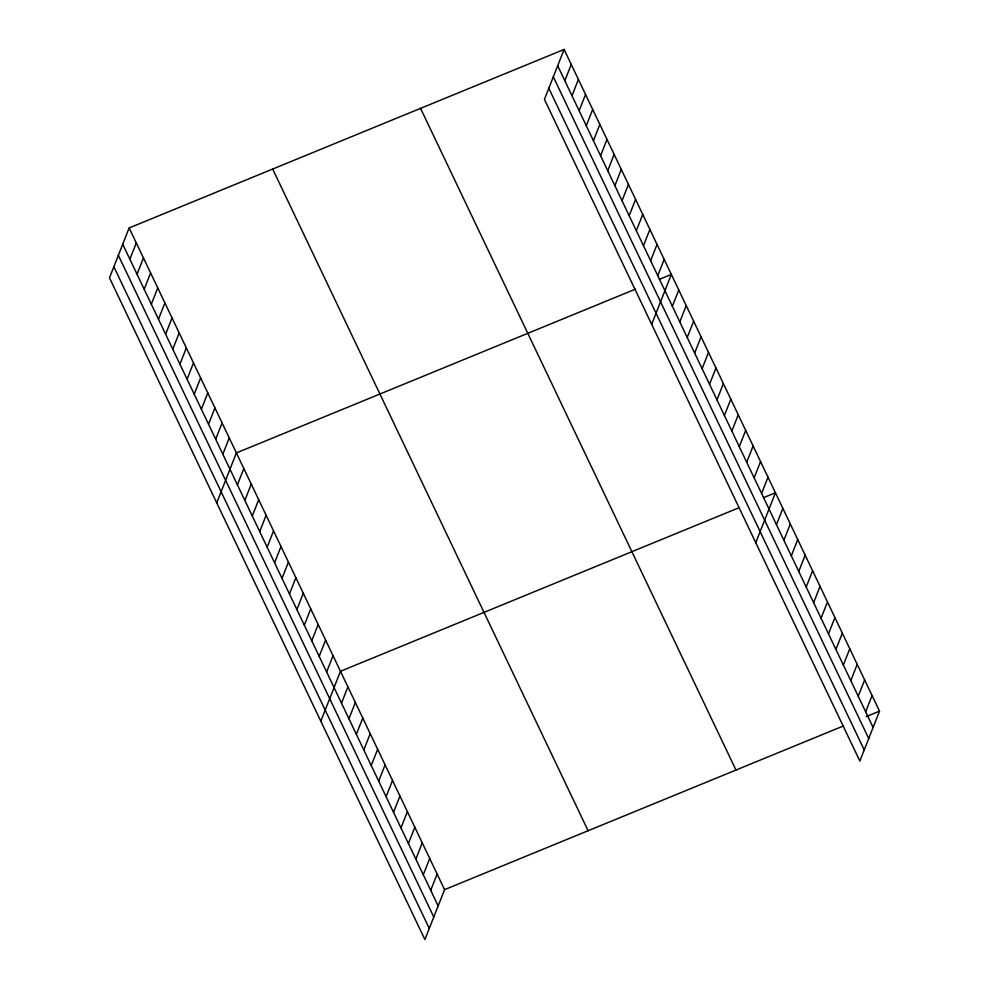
<?xml version="1.0" encoding="UTF-8"?>
<svg xmlns="http://www.w3.org/2000/svg" width="989" height="989" viewBox="0 0 989 989"><rect width="100%" height="100%" fill="white"/><g stroke="black" fill="none" stroke-linecap="round" stroke-linejoin="round"><path stroke-width="1.48" d="M564.101 49.45L544.432 99.357L859.849 761.048L879.518 711.14L564.101 49.45L129.151 227.952L109.482 277.86L424.899 939.55L444.568 889.643L843.629 725.877M129.88 259.217L136.297 242.948M137.038 274.225L143.442 257.944M144.184 289.221L150.6 272.939M151.329 304.216L157.745 287.935M158.487 319.212L164.891 302.943M165.633 334.208L172.049 317.939M172.778 349.216L179.194 332.934M179.936 364.212L186.34 347.93M187.082 379.207L193.498 362.938M194.227 394.203L200.643 377.934M201.385 409.199L207.789 392.93M208.531 424.207L214.934 407.925M215.676 439.203L222.092 422.921M222.834 454.198L229.238 437.929M216.727 502.832L236.383 452.925L635.457 289.147M237.409 484.795L243.826 468.526M244.852 500.397L251.255 484.116M252.282 515.986L258.698 499.717M259.711 531.587L266.128 515.306M267.154 547.189L273.557 530.908M274.583 562.778L281 546.509M282.026 578.38L288.429 562.098M289.456 593.981L295.872 577.7M296.885 609.57L303.302 593.301M304.328 625.172L310.731 608.89M311.758 640.761L318.174 624.492M319.2 656.362L325.604 640.093M326.63 671.964L333.046 655.682M564.83 80.727L571.246 64.446M320.819 721.191L340.476 671.284L739.537 507.505M571.988 95.723L578.392 79.441M341.502 703.154L347.905 686.885M579.134 110.719L585.55 94.45M348.932 718.756L355.348 702.474M586.279 125.714L592.695 109.445M356.374 734.345L362.778 718.076M593.437 140.722L599.841 124.441M363.804 749.946L370.22 733.665M600.583 155.718L606.986 139.437M371.234 765.548L377.65 749.266M607.728 170.714L614.144 154.445M378.676 781.137L385.08 764.868M614.886 185.709L621.29 169.44M386.106 796.738L392.522 780.457M622.032 200.705L628.435 184.436M393.548 812.34L399.952 796.058M629.177 215.713L635.593 199.432M400.978 827.929L407.394 811.66M636.323 230.709L642.739 214.428M643.48 245.705L649.884 229.436M408.408 843.53L414.824 827.249M650.626 260.7L657.042 244.431M415.85 859.12L422.254 842.851M657.772 275.708L664.188 259.427M423.28 874.721L429.696 858.452M651.677 324.33L671.333 274.423L659.379 279.331M430.722 890.323L437.126 874.041M672.359 306.293L678.775 290.024M679.802 321.895L686.205 305.626M687.231 337.496L693.648 321.215M694.661 353.085L701.077 336.816M702.103 368.687L708.507 352.418M709.533 384.288L715.949 368.007M716.976 399.877L723.379 383.608M724.405 415.479L730.822 399.197M731.835 431.08L738.251 414.799M739.278 446.669L745.681 430.4M746.707 462.271L753.124 445.99M754.15 477.86L760.553 461.591M761.579 493.462L767.996 477.193M755.769 542.689L775.425 492.782L763.459 497.69M776.452 524.652L782.855 508.383M783.881 540.254L790.298 523.985M791.324 555.855L797.727 539.574M798.753 571.444L805.17 555.175M806.183 587.046L812.599 570.777M813.626 602.647L820.029 586.366M821.055 618.236L827.472 601.967M828.498 633.838L834.901 617.556M835.928 649.439L842.344 633.158M843.357 665.028L849.774 648.759M850.8 680.63L857.203 664.348M858.229 696.231L864.646 679.95M865.672 711.82L872.075 695.551M866.216 716.605L879.518 711.14M557.685 65.719L873.102 727.422M553.308 76.821L868.725 738.523M548.808 88.256L864.225 749.959M420.56 108.357L735.977 770.048M272.68 169.045L588.096 830.735M129.151 227.952L444.568 889.643M122.735 244.221L438.152 905.912M118.359 255.323L433.775 917.013M113.859 266.758L429.275 928.448"/></g></svg>
